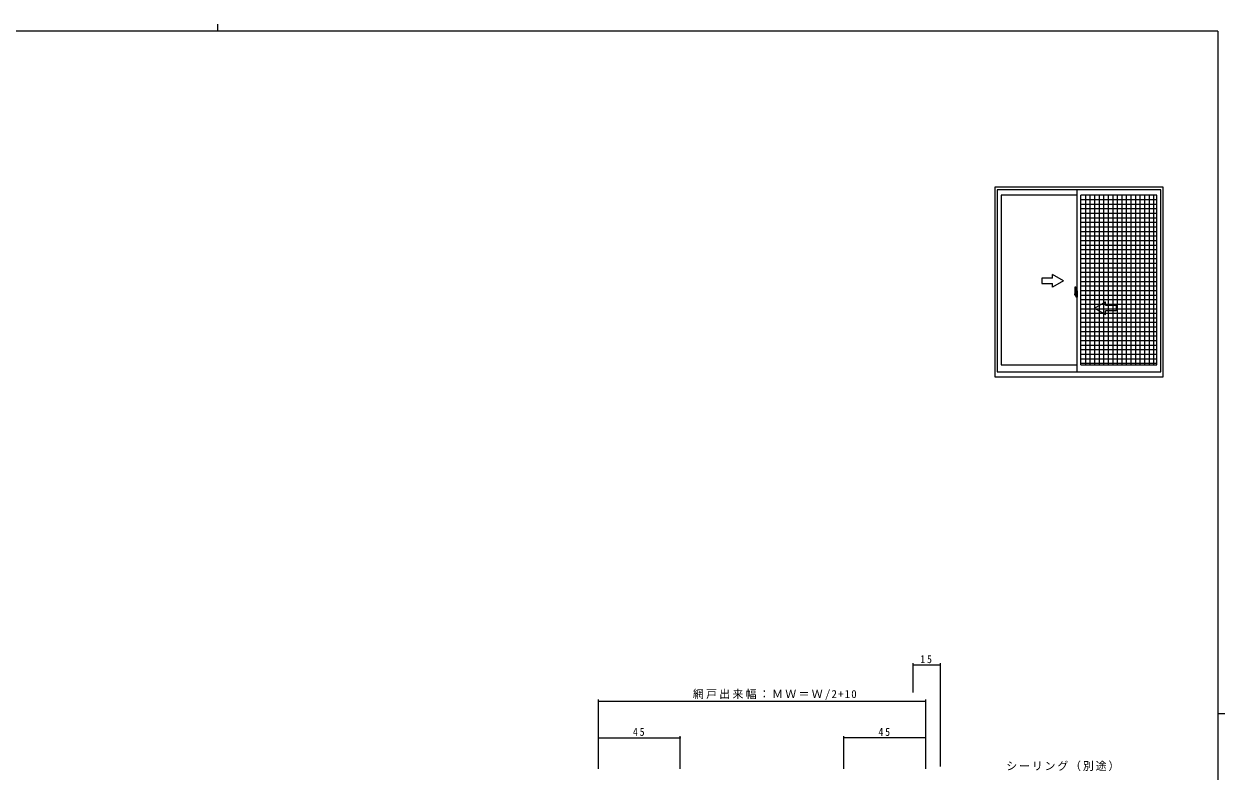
# Model space of a CAD drawing. Units: millimetres, scale not verified. Extents: x -567 to 567, y -403 to 403.
# Drawn here: x -119 to 541, y -8 to 403 of the extents above; entities that cross this region are included whole.
import ezdxf

# ---------------------------------------------------------------- set-up
doc = ezdxf.new("R2010")
doc.units = ezdxf.units.MM
doc.header["$LTSCALE"] = 2
doc.linetypes.add('USER2', pattern=[13, 10, -1, 1, -1])
for name, color, linetype, lineweight in [('0-1_YKK_ZWAK', 7, 'Continuous', 18), ('0-6_YKK_D', 6, 'Continuous', 18), ('0-8_YKK_A1', 4, 'Continuous', 18)]:
    doc.layers.add(name, color=color, linetype=linetype, lineweight=lineweight)
doc.styles.add('ＭＳ ゴシック', font='')
doc.styles.get('ＭＳ ゴシック').set_extended_font_data('MS Gothic')

msp = doc.modelspace()

# ---------------------------------------------------------------- linework, layer by layer
at = {"layer": '0-1_YKK_ZWAK'}
for p, q in [((-12.706, 403), (-12.706, 399)), ((537.274, 399), (-562.726, 399)), ((537.274, 399), (537.274, -351)), ((537.274, 24), (541.274, 24))]:
    msp.add_line(p, q, dxfattribs=at)
at = {"layer": '0-6_YKK_D'}
for p, q in [((369.764, 35.464), (369.764, 51.537)), ((384.764, 50.537), (369.764, 50.537)), ((384.764, -5.156), (384.764, 51.537)), ((196.764, -6.463), (196.764, 31.537)), ((376.764, 30.537), (196.764, 30.537)), ((376.764, -6.463), (376.764, 31.537)), ((196.764, -6.463), (196.764, 11.537)), ((196.764, 10.537), (241.764, 10.537)), ((241.764, -6.463), (241.764, 11.537)), ((331.764, -6.463), (331.764, 11.537)), ((376.764, 10.537), (331.764, 10.537)), ((376.764, -6.463), (376.764, 11.537))]:
    msp.add_line(p, q, dxfattribs=at)
for centre, start, end in [((369.764, 50.537), 0, 180), ((369.764, 50.537), 180, 0), ((384.764, 50.537), 0, 180), ((384.764, 50.537), 180, 0), ((196.764, 30.537), 0, 180), ((196.764, 30.537), 180, 0), ((376.764, 30.537), 0, 180), ((376.764, 30.537), 180, 0), ((196.764, 10.537), 0, 180), ((196.764, 10.537), 180, 0), ((241.764, 10.537), 0, 180), ((241.764, 10.537), 180, 0), ((331.764, 10.537), 0, 180), ((331.764, 10.537), 180, 0), ((376.764, 10.537), 0, 180), ((376.764, 10.537), 180, 0)]:
    msp.add_arc(centre, 0.106, start, end, dxfattribs=at)
at = {"layer": '0-8_YKK_A1'}
for p, q in [((414.774, 313.339), (414.774, 209.089)), ((507.274, 313.339), (414.774, 313.339)), ((416.024, 311.839), (416.024, 211.839)), ((506.024, 311.839), (416.024, 311.839)), ((460.024, 211.839), (460.024, 311.839)), ((506.024, 211.839), (506.024, 311.839)), ((507.274, 209.089), (507.274, 313.339)), ((418.274, 308.989), (418.274, 215.539)), ((460.024, 308.989), (418.274, 308.989)), ((503.774, 308.989), (462.024, 308.989)), ((462.024, 215.539), (462.024, 308.989)), ((462.024, 306.489), (503.774, 306.489)), ((462.024, 303.989), (503.774, 303.989)), ((464.524, 308.989), (464.524, 215.539)), ((467.024, 308.989), (467.024, 215.539)), ((469.524, 308.989), (469.524, 215.539)), ((472.024, 308.989), (472.024, 215.539)), ((474.524, 308.989), (474.524, 215.539)), ((477.024, 308.989), (477.024, 215.539)), ((479.524, 308.989), (479.524, 215.539)), ((482.024, 308.989), (482.024, 215.539)), ((484.524, 308.989), (484.524, 215.539)), ((487.024, 308.989), (487.024, 215.539)), ((489.524, 308.989), (489.524, 215.539)), ((492.024, 308.989), (492.024, 215.539)), ((494.524, 308.989), (494.524, 215.539)), ((497.024, 308.989), (497.024, 215.539)), ((499.524, 308.989), (499.524, 215.539)), ((502.024, 308.989), (502.024, 215.539)), ((503.774, 215.539), (503.774, 308.989)), ((462.024, 301.489), (503.774, 301.489)), ((462.024, 298.989), (503.774, 298.989)), ((462.024, 296.489), (503.774, 296.489)), ((462.024, 293.989), (503.774, 293.989)), ((462.024, 291.489), (503.774, 291.489)), ((462.024, 288.989), (503.774, 288.989)), ((462.024, 286.489), (503.774, 286.489)), ((462.024, 283.989), (503.774, 283.989)), ((462.024, 281.489), (503.774, 281.489)), ((462.024, 278.989), (503.774, 278.989)), ((462.024, 276.489), (503.774, 276.489)), ((462.024, 273.989), (503.774, 273.989)), ((462.024, 271.489), (503.774, 271.489)), ((446.524, 263.327), (446.524, 265.291)), ((452.524, 261.827), (446.524, 265.291)), ((462.024, 268.989), (503.774, 268.989)), ((462.024, 266.489), (503.774, 266.489)), ((440.524, 263.327), (440.524, 260.327)), ((446.524, 263.327), (440.524, 263.327)), ((440.524, 260.327), (446.524, 260.327)), ((452.524, 261.827), (446.524, 258.362)), ((446.524, 258.362), (446.524, 260.327)), ((458.865, 258.498), (459.298, 258.513)), ((459.324, 258.488), (459.324, 255.229)), ((462.024, 263.989), (503.774, 263.989)), ((462.024, 261.489), (503.774, 261.489)), ((462.024, 258.989), (503.774, 258.989)), ((458.624, 256.244), (458.624, 254.027)), ((458.672, 253.977), (458.879, 253.97)), ((458.824, 254.322), (458.824, 255.381)), ((459.212, 255.381), (458.824, 255.381)), ((458.824, 254.319), (458.824, 254.322)), ((458.825, 254.282), (458.824, 254.319)), ((458.825, 254.272), (458.824, 254.319)), ((458.849, 254.329), (458.849, 255.309)), ((458.849, 255.309), (459.212, 255.309)), ((459.094, 254.142), (458.879, 254.142)), ((458.879, 254.142), (458.879, 253.97)), ((458.914, 254.073), (458.879, 254.073)), ((458.914, 254.114), (459.149, 254.114)), ((458.914, 254.025), (458.914, 254.114)), ((458.914, 253.879), (458.914, 253.894)), ((458.914, 253.879), (459.203, 253.879)), ((459.002, 253.606), (458.991, 253.623)), ((459.024, 253.576), (459.002, 253.606)), ((459.024, 253.626), (459.024, 253.576)), ((459.212, 253.576), (459.024, 253.576)), ((459.049, 253.651), (459.212, 253.651)), ((459.134, 254.149), (459.094, 254.149)), ((459.094, 254.149), (459.094, 254.114)), ((459.309, 254.932), (459.134, 254.932)), ((459.134, 254.932), (459.134, 254.114)), ((459.149, 254.6), (459.134, 254.6)), ((459.151, 254.689), (459.149, 254.685)), ((459.149, 254.487), (459.149, 254.685)), ((459.151, 254.491), (459.149, 254.487)), ((459.149, 254.486), (459.149, 254.487)), ((459.149, 254.412), (459.149, 254.486)), ((459.149, 254.366), (459.149, 254.412)), ((459.149, 254.412), (459.249, 254.412)), ((459.149, 254.118), (459.149, 254.173)), ((459.149, 254.173), (459.249, 254.173)), ((459.149, 254.114), (459.149, 254.118)), ((459.149, 254.118), (459.249, 254.118)), ((459.149, 254.114), (459.249, 254.114)), ((459.149, 253.894), (459.149, 253.894)), ((459.173, 253.884), (459.149, 253.894)), ((459.157, 254.694), (459.151, 254.689)), ((459.157, 254.496), (459.151, 254.491)), ((459.166, 254.699), (459.157, 254.694)), ((459.166, 254.501), (459.157, 254.496)), ((459.178, 254.702), (459.166, 254.699)), ((459.178, 254.504), (459.166, 254.501)), ((459.184, 253.881), (459.173, 253.884)), ((459.193, 254.705), (459.178, 254.702)), ((459.193, 254.507), (459.178, 254.504)), ((459.195, 253.879), (459.184, 253.881)), ((459.211, 254.708), (459.193, 254.705)), ((459.211, 254.51), (459.193, 254.507)), ((459.212, 253.879), (459.195, 253.879)), ((459.23, 254.709), (459.211, 254.708)), ((459.23, 254.511), (459.211, 254.51)), ((459.227, 253.884), (459.212, 253.879)), ((459.238, 253.892), (459.227, 253.884)), ((459.249, 254.71), (459.23, 254.709)), ((459.249, 254.512), (459.23, 254.511)), ((459.249, 254.073), (459.237, 254.073)), ((459.243, 253.897), (459.238, 253.892)), ((459.246, 253.903), (459.243, 253.897)), ((459.246, 253.903), (459.248, 253.911)), ((459.248, 253.911), (459.249, 253.919)), ((459.249, 255.271), (459.249, 254.932)), ((459.249, 255.104), (459.249, 255.154)), ((459.249, 254.932), (459.249, 254.71)), ((459.249, 254.932), (459.249, 254.71)), ((459.324, 254.813), (459.249, 254.813)), ((459.249, 254.71), (459.419, 254.71)), ((459.249, 254.512), (459.419, 254.512)), ((459.419, 254.487), (459.249, 254.487)), ((459.249, 254.412), (459.249, 254.486)), ((459.249, 254.486), (459.249, 253.688)), ((459.249, 254.366), (459.249, 254.412)), ((459.249, 254.173), (459.249, 254.366)), ((459.249, 254.343), (459.249, 254.073)), ((459.249, 254.118), (459.249, 254.173)), ((459.249, 254.114), (459.249, 254.118)), ((459.249, 253.971), (459.249, 253.919)), ((459.324, 255.229), (459.309, 255.229)), ((459.309, 255.229), (459.309, 254.932)), ((459.324, 255.269), (459.324, 254.71)), ((459.324, 254.71), (459.324, 255.062)), ((459.324, 254.771), (459.324, 255.006)), ((459.324, 254.487), (459.324, 253.688)), ((459.324, 253.966), (459.324, 254.487)), ((459.349, 255.087), (459.449, 255.089)), ((459.449, 253.939), (459.349, 253.941)), ((459.419, 254.71), (459.419, 254.512)), ((459.419, 254.512), (459.419, 254.487)), ((459.449, 256.194), (459.449, 255.289)), ((459.574, 255.289), (459.449, 255.289)), ((459.449, 254.922), (459.449, 255.235)), ((459.453, 254.894), (459.449, 254.922)), ((459.449, 254.115), (459.457, 254.144)), ((459.449, 254.106), (459.449, 254.115)), ((459.449, 253.793), (459.449, 254.106)), ((459.574, 253.739), (459.449, 253.739)), ((459.449, 252.834), (459.449, 253.739)), ((459.466, 254.868), (459.453, 254.894)), ((459.457, 254.144), (459.464, 254.156)), ((459.464, 254.156), (459.473, 254.168)), ((459.478, 254.855), (459.466, 254.868)), ((459.599, 255.264), (459.473, 255.26)), ((459.473, 254.168), (459.481, 254.175)), ((459.599, 253.764), (459.473, 253.768)), ((459.474, 255.264), (459.474, 255.289)), ((459.599, 255.264), (459.474, 255.264)), ((459.599, 253.764), (459.474, 253.764)), ((459.474, 253.764), (459.474, 253.739)), ((459.488, 254.85), (459.478, 254.855)), ((459.481, 254.175), (459.492, 254.179)), ((459.497, 254.848), (459.488, 254.85)), ((459.492, 254.179), (459.497, 254.18)), ((459.497, 254.848), (459.497, 254.18)), ((459.497, 254.848), (459.497, 254.848)), ((459.574, 256.244), (459.499, 256.244)), ((459.574, 252.784), (459.499, 252.784)), ((459.511, 254.856), (459.509, 254.852)), ((459.509, 254.852), (459.509, 254.848)), ((459.509, 254.848), (459.509, 253.831)), ((459.509, 253.831), (459.509, 253.826)), ((459.509, 253.826), (459.511, 253.822)), ((459.994, 254.888), (459.534, 254.872)), ((459.534, 253.806), (459.994, 253.79)), ((459.574, 256.244), (459.574, 255.289)), ((459.574, 256.219), (459.599, 256.219)), ((459.574, 253.914), (459.574, 253.857)), ((459.574, 252.784), (459.574, 253.739)), ((459.574, 252.809), (459.599, 252.809)), ((459.599, 256.249), (460.024, 256.264)), ((459.599, 256.249), (459.599, 255.264)), ((459.599, 256.219), (459.599, 255.264)), ((459.949, 253.939), (459.599, 253.939)), ((459.599, 253.832), (459.949, 253.832)), ((459.599, 252.809), (459.599, 253.764)), ((459.599, 253.764), (459.599, 252.779)), ((459.599, 252.779), (460.024, 252.764)), ((459.679, 255.004), (459.679, 254.934)), ((459.864, 255.029), (459.704, 255.029)), ((459.704, 254.909), (459.864, 254.909)), ((459.889, 255.004), (459.889, 254.934)), ((459.974, 253.914), (459.974, 253.857)), ((459.996, 254.888), (459.993, 254.888)), ((459.993, 253.79), (459.996, 253.79)), ((459.999, 254.887), (459.996, 254.888)), ((459.996, 253.79), (459.999, 253.791)), ((460.001, 254.886), (459.999, 254.887)), ((459.999, 253.791), (460.001, 253.792)), ((460.003, 254.885), (460.001, 254.886)), ((460.001, 253.792), (460.003, 253.793)), ((460.005, 254.883), (460.003, 254.885)), ((460.003, 253.793), (460.005, 253.795)), ((460.007, 254.881), (460.005, 254.883)), ((460.005, 253.795), (460.007, 253.797)), ((460.008, 254.879), (460.007, 254.881)), ((460.007, 253.797), (460.008, 253.799)), ((460.009, 254.876), (460.008, 254.879)), ((460.008, 253.799), (460.009, 253.802)), ((460.009, 254.874), (460.009, 254.876)), ((460.009, 254.874), (460.009, 254.868)), ((460.009, 254.874), (460.009, 253.805)), ((460.024, 254.652), (460.009, 254.652)), ((460.024, 254.327), (460.009, 254.327)), ((460.009, 253.802), (460.009, 253.805)), ((460.024, 256.264), (460.024, 252.764)), ((462.024, 256.489), (503.774, 256.489)), ((462.024, 253.989), (503.774, 253.989)), ((462.024, 251.489), (503.774, 251.489)), ((462.024, 248.989), (503.774, 248.989)), ((462.024, 246.489), (503.774, 246.489)), ((469.524, 246.839), (475.524, 250.303)), ((469.524, 246.839), (475.524, 243.375)), ((475.524, 248.339), (475.524, 250.303)), ((475.524, 248.339), (481.524, 248.339)), ((475.524, 243.375), (475.524, 245.339)), ((481.524, 245.339), (475.524, 245.339)), ((481.524, 248.339), (481.524, 245.339)), ((462.024, 243.989), (503.774, 243.989)), ((462.024, 241.489), (503.774, 241.489)), ((462.024, 238.989), (503.774, 238.989)), ((462.024, 236.489), (503.774, 236.489)), ((462.024, 233.989), (503.774, 233.989)), ((462.024, 231.489), (503.774, 231.489)), ((462.024, 228.989), (503.774, 228.989)), ((462.024, 226.489), (503.774, 226.489)), ((462.024, 223.989), (503.774, 223.989)), ((462.024, 221.489), (503.774, 221.489)), ((462.024, 218.989), (503.774, 218.989)), ((416.024, 211.839), (506.024, 211.839)), ((418.274, 215.539), (460.024, 215.539)), ((462.024, 216.489), (503.774, 216.489)), ((462.024, 215.539), (503.774, 215.539)), ((414.774, 209.089), (507.274, 209.089))]:
    msp.add_line(p, q, dxfattribs=at)
at = {"layer": '0-8_YKK_A1', "linetype": 'USER2'}
for p, q in [((459.471, 254.339), (458.434, 254.339)), ((458.452, 254.339), (459.778, 254.339)), ((459.165, 254.339), (460.189, 254.339))]:
    msp.add_line(p, q, dxfattribs=at)
at = {"layer": '0-8_YKK_A1'}
for points in [[(458.914, 253.894), (458.914, 254.025), (459.149, 254.025)], [(459.149, 254.486), (459.249, 254.486), (459.249, 254.487)], [(459.149, 254.173), (459.149, 254.366), (459.249, 254.366)], [(459.249, 254.114), (459.249, 253.983), (459.249, 253.971)]]:
    msp.add_lwpolyline(points, dxfattribs=at)
for centre, radius, start, end in [((471.874, 256.203), 13.25, 170.20654, 179.82143), ((458.866, 258.448), 0.05, 92, 170.20654), ((459.299, 258.488), 0.025, 0, 92), ((458.674, 254.027), 0.05, 180, 268), ((458.849, 255.334), 0.025, 180, 270), ((460.301, 254.32), 1.476, 179.91894, 190.81318), ((460.132, 254.261), 1.307, 179.5362, 192.85144), ((460.321, 254.289), 1.472, 178.42075, 189.33089), ((459.773, 254.183), 0.933, 188.62914, 193.1575), ((460.132, 254.261), 1.307, 192.85144, 209.23122), ((459.773, 254.183), 0.933, 193.1575, 216.63292), ((459.734, 254.202), 0.88, 189.9821, 192.05297), ((459.734, 254.202), 0.88, 192.05297, 218.82619), ((459.049, 253.626), 0.025, 90, 180), ((459.154, 254.119), 0.095, 266.91231, 356.7406), ((459.212, 255.269), 0.113, 0, 90), ((459.212, 255.271), 0.0375, 0, 90), ((459.212, 253.688), 0.113, 270, 0), ((459.212, 253.688), 0.0375, 270, 0), ((459.349, 255.062), 0.025, 91, 180), ((459.349, 253.966), 0.025, 180, 269.00002), ((459.499, 256.194), 0.05, 90, 180), ((459.474, 255.235), 0.025, 91.99999, 180), ((459.474, 253.793), 0.025, 180, 268.00001), ((459.499, 252.834), 0.05, 180, 270), ((459.534, 254.847), 0.0254, 88.99206, 157.90245), ((459.534, 253.832), 0.0256, 202.43823, 270.66726), ((459.599, 253.914), 0.025, 90, 180), ((459.599, 253.857), 0.025, 180, 270), ((459.704, 255.004), 0.025, 90, 180), ((459.704, 254.934), 0.025, 180, 270), ((459.864, 255.004), 0.025, 0, 90), ((459.864, 254.934), 0.025, 270, 0), ((459.949, 253.914), 0.025, 0, 90), ((459.949, 253.857), 0.025, 270, 0)]:
    msp.add_arc(centre, radius, start, end, dxfattribs=at)

# ---------------------------------------------------------------- texts
at = {"layer": '0-6_YKK_D', "color": 7, "char_height": 4.399, "attachment_point": 7, "style": 'ＭＳ ゴシック'}
for s, insert in [('\\T1.37;\\W0.9;15', (373.744, 51.537)), ('\\T1.21;網戸出来幅：ＭＷ＝Ｗ/2+10', (248.684, 31.337)), ('\\T1.37;\\W0.9;45', (215.744, 11.537)), ('\\T1.37;\\W0.9;45', (350.744, 11.537)), ('\\T1.17;シーリング（別途）', (421.02, -7.744))]:
    msp.add_mtext(s, dxfattribs=dict(at, insert=insert))

doc.saveas('drawing.dxf')
